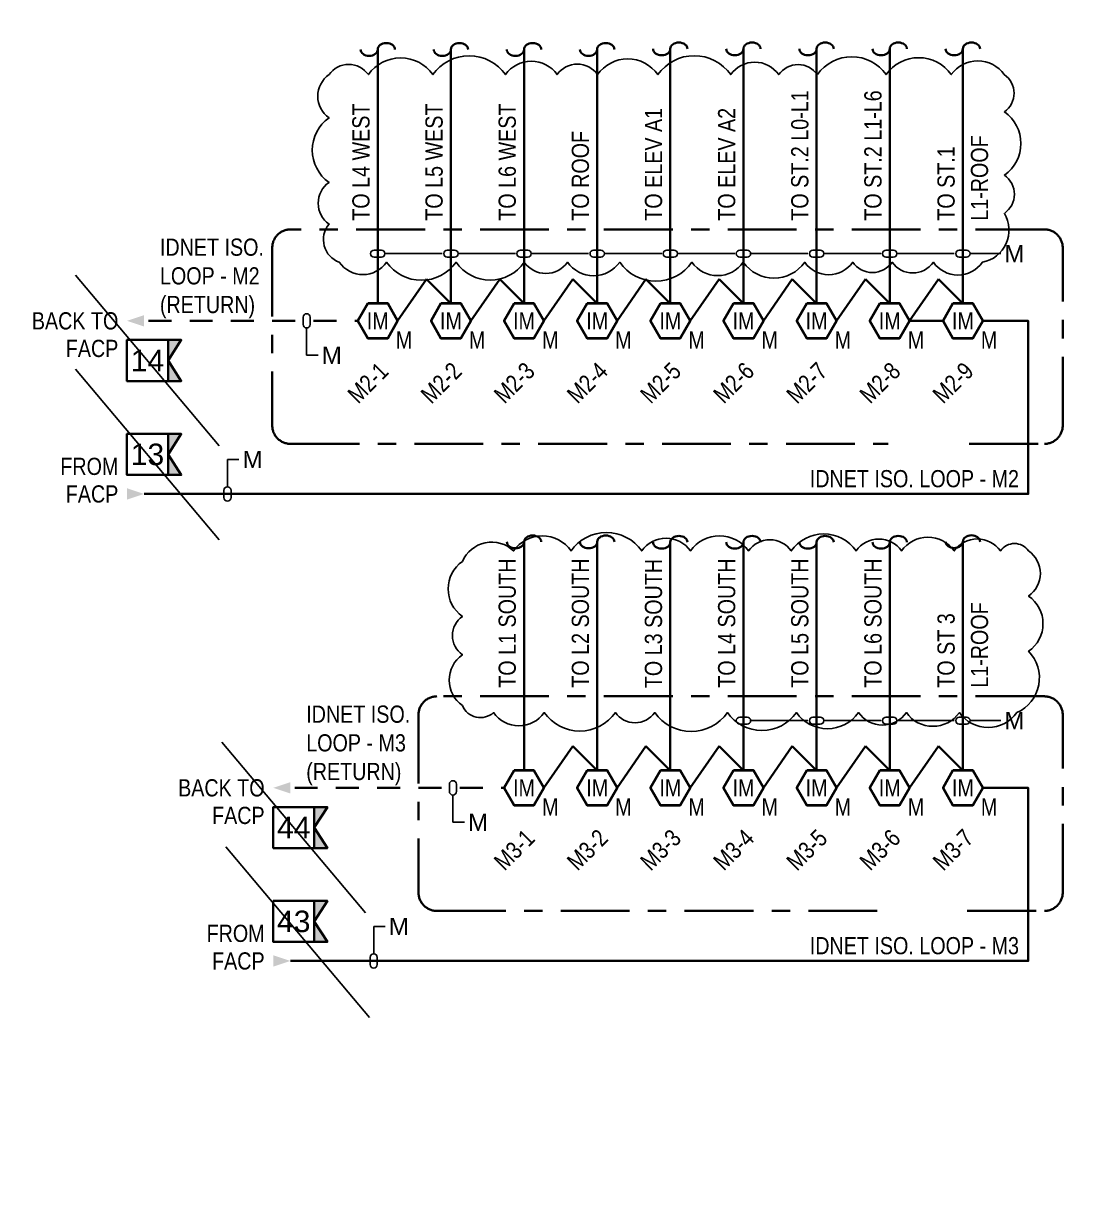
# Model space of a CAD drawing. Header units: inches. Extents: x 84 to 207, y -12 to 77.
# Drawn here: x 177.8 to 183.56, y 2.03 to 8.37 of the extents above; entities that cross this region are included whole.
import ezdxf
from ezdxf import colors
from ezdxf.entities.mleader import LeaderData, LeaderLine
from ezdxf.enums import TextEntityAlignment as Align
from ezdxf.math import Vec2, Vec3

# ---------------------------------------------------------------- set-up
doc = ezdxf.new("R2010")
doc.units = ezdxf.units.IN
doc.header["$MEASUREMENT"] = 0
doc.set_wipeout_variables(frame=1)
doc.linetypes.add('CENTER2', pattern=[1.125, 0.75, -0.125, 0.125, -0.125])
doc.linetypes.add('HIDDEN2', pattern=[0.1875, 0.125, -0.0625])
for name, color, linetype, lineweight in [('F-ALRM-DTCT', 23, 'Continuous', 40), ('F-ALRM-WIRE', 6, 'Continuous', 35), ('F-ALRM-WIRE-DTCT', 151, 'Continuous', 35), ('F-ANNO-DTCT', 151, 'Continuous', 25), ('F-ANNO-DTCT-ADDR', 143, 'Continuous', 25), ('F-ANNO-DTCT-DESC', 150, 'Continuous', 25), ('F-ANNO-DTCT-NOTE', 140, 'Continuous', 25), ('F-ANNO-KEYN', 7, 'Continuous', 25), ('F-ANNO-TEXT', 7, 'Continuous', 25), ('F-ANNO-WIPE', 7, 'Continuous', 0)]:
    doc.layers.add(name, color=color, linetype=linetype, lineweight=lineweight)
doc.styles.add('Annotative', font='arial.ttf')
doc.styles.add('Body', font='', dxfattribs={"height": 0.09375})
doc.styles.add('MtXpl_Arial_Narrow', font='arial.ttf')
doc.styles.get("Standard").update_dxf_attribs({"font": 'arial.ttf'})
doc.styles.get('Body').set_extended_font_data('Arial Narrow')

# ---------------------------------------------------------------- blocks, each defined once
blk = doc.blocks.new('*U90')
at = {"color": 0, "linetype": 'ByBlock', "lineweight": -2, "style": 'Body', "flags": 9}
for tag, p in [('WIREDROP', (-0.0382, -0.196)), ('PID', (-0.0382, -0.1679)), ('PID_SECONDARY', (-0.0382, -0.1818)), ('POINTTYPE', (-0.0369, -0.139)), ('ELEVATION', (-0.0369, -0.1534))]:
    blk.add_attdef(tag, p, '', height=0.00937, dxfattribs=at)
at = {"layer": 'F-ANNO-DTCT-ADDR', "style": 'Body', "flags": 8}
blk.add_attdef('ADDRESS', text='', height=0.0938, rotation=45, dxfattribs=at).set_placement((0, -0.2176), align=Align.TOP_RIGHT)
at = {"layer": 'F-ANNO-DTCT-DESC', "lineweight": 30, "flags": 51}
blk.add_attdef('DESCRIPTION', text='', height=0.0938, rotation=45, dxfattribs=at).set_placement((0.1859, -0.2176), align=Align.TOP_RIGHT)
at = {"linetype": 'ByBlock', "lineweight": -2, "ltscale": 0.5}
blk.add_wipeout([(-0.0541, 0.0938), (-0.1083, 0), (-0.0541, -0.0937), (0.0541, -0.0937), (0.1083, 0), (0.0541, 0.0938)], dxfattribs=at).dxf.layer = 'F-ANNO-WIPE'
at = {"color": 0, "linetype": 'ByBlock', "lineweight": -2, "ltscale": 0.5}
blk.add_lwpolyline([(-0.0541, 0.0938), (-0.1083, 0), (-0.0541, -0.0937), (0.0541, -0.0937), (0.1083, 0), (0.0541, 0.0938)], close=True, dxfattribs=at)
at = {"color": 0, "lineweight": -3, "style": 'Body'}
blk.add_text('IM', height=0.09375, dxfattribs=at).set_placement((0, 0), align=Align.MIDDLE_CENTER)
at = {"color": 0, "linetype": 'ByBlock', "lineweight": -2, "style": 'Body', "flags": 9}
blk.add_attdef('DEVTYPE', (-0.0369, -0.1251), '', height=0.00937, dxfattribs=at)
at = {"layer": 'F-ANNO-DTCT', "style": 'Body'}
blk.add_attdef('TYPE', text='', height=0.0938, dxfattribs=at).set_placement((0.0983, -0.104), align=Align.MIDDLE_LEFT)
at = {"layer": 'F-ANNO-DTCT-NOTE', "linetype": 'ByBlock', "lineweight": -2, "flags": 104}
blk.add_attdef('NOTES', text='', height=0.0938, dxfattribs=at).set_placement((-0.1332, -0.0469), align=Align.MIDDLE_RIGHT)
at = {"layer": 'F-ANNO-DTCT-NOTE', "linetype": 'ByBlock', "lineweight": -2, "style": 'Body', "flags": 8}
blk.add_attdef('NOTE', text='', height=0.0938, dxfattribs=at).set_placement((-0.1332, -0.0469), align=Align.MIDDLE_CENTER)
blk = doc.blocks.new('*U66')
at = {"color": 0, "linetype": 'ByBlock', "lineweight": -2}
blk.add_solid([(0, 0), (-0.09375, -0.03125), (-0.09375, 0.03125)], dxfattribs=at)
blk = doc.blocks.new('*U62')
at = {"color": 0, "linetype": 'ByBlock', "lineweight": -2}
blk.add_solid([(0, 0), (0.09375, 0.03125), (0.09375, -0.03125)], dxfattribs=at)
blk = doc.blocks.new('WireTagLoop')
at = {"color": 0, "linetype": 'ByBlock', "lineweight": -2}
blk.add_lwpolyline([(-0.5, 0.5, 0.999484), (-0.5, -0.5), (0.5, -0.5, 0.999484), (0.5, 0.5, 0.000258)], format="xyb", close=True, dxfattribs=at)
blk = doc.blocks.new('*U95')
at = {"color": 0}
for centre, major_axis in [((-0.046875, 0), (-0.046875, 0)), ((0.046875, 0), (0.046875, 0))]:
    blk.add_ellipse(centre, major_axis=major_axis, ratio=0.7409255, start_param=0, end_param=3.14159265, dxfattribs=at)
blk = doc.blocks.new('*U96')
at = {"color": 0}
for centre, major_axis in [((-0.046875, 0), (-0.046875, 0)), ((0.046875, 0), (0.046875, 0))]:
    blk.add_ellipse(centre, major_axis=major_axis, ratio=0.7409255, start_param=0, end_param=3.14159265, dxfattribs=at)
blk = doc.blocks.new('*U97')
at = {"color": 0}
for centre, major_axis in [((-0.046875, 0), (-0.046875, 0)), ((0.046875, 0), (0.046875, 0))]:
    blk.add_ellipse(centre, major_axis=major_axis, ratio=0.7409255, start_param=0, end_param=3.14159265, dxfattribs=at)
blk = doc.blocks.new('*U98')
at = {"color": 0}
for centre, major_axis in [((-0.046875, 0), (-0.046875, 0)), ((0.046875, 0), (0.046875, 0))]:
    blk.add_ellipse(centre, major_axis=major_axis, ratio=0.7409255, start_param=0, end_param=3.14159265, dxfattribs=at)
blk = doc.blocks.new('*U99')
at = {"color": 0}
for centre, major_axis in [((-0.046875, 0), (-0.046875, 0)), ((0.046875, 0), (0.046875, 0))]:
    blk.add_ellipse(centre, major_axis=major_axis, ratio=0.7409255, start_param=0, end_param=3.14159265, dxfattribs=at)
blk = doc.blocks.new('*U100')
at = {"color": 0}
for centre, major_axis in [((-0.046875, 0), (-0.046875, 0)), ((0.046875, 0), (0.046875, 0))]:
    blk.add_ellipse(centre, major_axis=major_axis, ratio=0.7409255, start_param=0, end_param=3.14159265, dxfattribs=at)
blk = doc.blocks.new('*U101')
at = {"color": 0}
for centre, major_axis in [((-0.046875, 0), (-0.046875, 0)), ((0.046875, 0), (0.046875, 0))]:
    blk.add_ellipse(centre, major_axis=major_axis, ratio=0.7409255, start_param=0, end_param=3.14159265, dxfattribs=at)
blk = doc.blocks.new('*U102')
at = {"color": 0}
for centre, major_axis in [((-0.046875, 0), (-0.046875, 0)), ((0.046875, 0), (0.046875, 0))]:
    blk.add_ellipse(centre, major_axis=major_axis, ratio=0.7409255, start_param=0, end_param=3.14159265, dxfattribs=at)
blk = doc.blocks.new('*U103')
at = {"color": 0}
for centre, major_axis in [((-0.046875, 0), (-0.046875, 0)), ((0.046875, 0), (0.046875, 0))]:
    blk.add_ellipse(centre, major_axis=major_axis, ratio=0.7409255, start_param=0, end_param=3.14159265, dxfattribs=at)
blk = doc.blocks.new('*U104')
at = {"color": 0}
for centre, major_axis in [((-0.046875, 0), (-0.046875, 0)), ((0.046875, 0), (0.046875, 0))]:
    blk.add_ellipse(centre, major_axis=major_axis, ratio=0.7409255, start_param=0, end_param=3.14159265, dxfattribs=at)
blk = doc.blocks.new('*U105')
at = {"color": 0}
for centre, major_axis in [((-0.046875, 0), (-0.046875, 0)), ((0.046875, 0), (0.046875, 0))]:
    blk.add_ellipse(centre, major_axis=major_axis, ratio=0.7409255, start_param=0, end_param=3.14159265, dxfattribs=at)
blk = doc.blocks.new('*U106')
at = {"color": 0}
for centre, major_axis in [((-0.046875, 0), (-0.046875, 0)), ((0.046875, 0), (0.046875, 0))]:
    blk.add_ellipse(centre, major_axis=major_axis, ratio=0.7409255, start_param=0, end_param=3.14159265, dxfattribs=at)
blk = doc.blocks.new('*U107')
at = {"color": 0}
for centre, major_axis in [((-0.046875, 0), (-0.046875, 0)), ((0.046875, 0), (0.046875, 0))]:
    blk.add_ellipse(centre, major_axis=major_axis, ratio=0.7409255, start_param=0, end_param=3.14159265, dxfattribs=at)
blk = doc.blocks.new('TML-RIGHT')
at = {"layer": 'F-ALRM-WIRE'}
h = blk.add_hatch(color=256, dxfattribs=at)
h.dxf.hatch_style = 1
h.paths.add_polyline_path([(-0.0717, 0.1119), (0, 0.1119), (-0.0717, 0), (0, -0.1119), (-0.0717, -0.1119)])
for points in [[(-0.0717, -0.1119), (-0.2956, -0.1119), (-0.2956, 0.1119), (-0.0717, 0.1119)], [(-0.0717, 0.1119), (0, 0.1119), (-0.0717, 0), (0, -0.1119), (-0.0717, -0.1119)]]:
    blk.add_lwpolyline(points, close=True, dxfattribs=at)
at = {"style": 'Annotative'}
blk.add_attdef('#', text='', height=0.1172, dxfattribs=at).set_placement((-0.1837, 0), align=Align.MIDDLE_CENTER)
blk = doc.blocks.new('*U109')
at = {"color": 0}
for centre, major_axis in [((-0.046875, 0), (-0.046875, 0)), ((0.046875, 0), (0.046875, 0))]:
    blk.add_ellipse(centre, major_axis=major_axis, ratio=0.7409255, start_param=0, end_param=3.14159265, dxfattribs=at)
blk = doc.blocks.new('*U108')
at = {"color": 0}
for centre, major_axis in [((-0.046875, 0), (-0.046875, 0)), ((0.046875, 0), (0.046875, 0))]:
    blk.add_ellipse(centre, major_axis=major_axis, ratio=0.7409255, start_param=0, end_param=3.14159265, dxfattribs=at)

msp = doc.modelspace()

# ---------------------------------------------------------------- wipeouts: each hides what was drawn before it
at = {"linetype": 'HIDDEN2'}
msp.add_wipeout([(173.677, 8.3724), (183.5587, 8.3723), (183.5587, 3.1229), (182.6211, 3.1229), (179.2179, -2.0027), (182.0258, 3.1229), (173.677, 3.123)], dxfattribs=at).dxf.layer = 'F-ANNO-KEYN'

# ---------------------------------------------------------------- next in the draw order: linework, layer by layer
at = {"layer": 'Defpoints', "color": 3}
for p, q in [((178.0865, 6.9999), (178.8693, 6.0698)), ((178.0865, 6.4887), (178.8693, 5.5586)), ((178.8837, 4.4556), (179.6665, 3.5255)), ((178.9046, 3.8857), (179.6874, 2.9556))]:
    msp.add_line(p, q, dxfattribs=at)
msp.add_lwpolyline([(179.4674, 8.0925, 0.520567), (179.4674, 7.8569, 0.520567), (179.4674, 7.5055, 0.520567), (179.4674, 7.278, 0.520567), (179.5234, 7.0704, 0.520567), (179.7814, 7.0704, 0.520567), (180.1595, 7.0704, 0.520567), (180.5317, 7.0704, 0.520567), (180.7672, 7.0704, 0.520567), (181.0515, 7.0704, 0.520567), (181.4453, 7.0704, 0.520567), (181.7251, 7.0704, 0.520567), (182.0597, 7.0704, 0.520567), (182.3214, 7.0704, 0.520567), (182.5365, 7.0704, 0.520567), (182.761, 7.0704, 0.520567), (183.0282, 7.0704, 0.520567), (183.1482, 7.3365, 0.520567), (183.1482, 7.545, 0.520567), (183.1482, 7.8897, 0.520567), (183.1473, 8.0925, 0.520567), (182.8587, 8.0925, 0.520567), (182.5036, 8.0925, 0.520567), (182.129, 8.0925, 0.520567), (181.9181, 8.0925, 0.520567), (181.6564, 8.0925, 0.520567), (181.2597, 8.0925, 0.520567), (180.9307, 8.0925, 0.520567), (180.7104, 8.0925, 0.520567), (180.429, 8.0925, 0.520567), (180.0331, 8.0925, 0.520567), (179.6817, 8.0925, 0.520567)], format="xyb", close=True, dxfattribs=at)
at = {"layer": 'Defpoints', "color": 6}
msp.add_lwpolyline([(183.2801, 5.4978, -0.520567), (183.2801, 5.2516, -0.520567), (183.2801, 4.9507, -0.520567), (183.2166, 4.6171, -0.520567), (182.9025, 4.6171, -0.520567), (182.6139, 4.6171, -0.520567), (182.3529, 4.6171, -0.520567), (182.0146, 4.6171, -0.520567), (181.6387, 4.6171, -0.520567), (181.2428, 4.6171, -0.520567), (181.0277, 4.6171, -0.520567), (180.6404, 4.6171, -0.520567), (180.364, 4.6171, -0.520567), (180.1945, 4.6547, -0.520567), (180.1945, 4.9321, -0.520567), (180.1945, 5.141, -0.520567), (180.1945, 5.4403, -0.520567), (180.4733, 5.4978, -0.520567), (180.7861, 5.4978, -0.520567), (181.1715, 5.4978, -0.520567), (181.4373, 5.4978, -0.520567), (181.7533, 5.4978, -0.520567), (181.9866, 5.4978, -0.520567), (182.3402, 5.4978, -0.520567), (182.5875, 5.4978, -0.520567), (182.8745, 5.4978, -0.520567), (183.1262, 5.4978, -0.520567)], format="xyb", close=True, dxfattribs=at)
at = {"layer": 'F-ALRM-WIRE-DTCT'}
for points in [[(179.733, 6.8449), (179.733, 8.2319)], [(180.1316, 6.8449), (180.1316, 8.2319)], [(180.5302, 6.8449), (180.5302, 8.2319)], [(180.9288, 6.8449), (180.9288, 8.2319)], [(181.3274, 6.8449), (181.3274, 8.2319)], [(181.726, 6.8449), (181.726, 8.2319)], [(182.1246, 6.8449), (182.1246, 8.2319)], [(182.5232, 6.8449), (182.5232, 8.2319)], [(182.6315, 6.7512), (183.2784, 6.7512), (183.2784, 5.8081), (178.4597, 5.8081)]]:
    msp.add_lwpolyline(points, dxfattribs=at)
at = {"layer": 'F-ALRM-WIRE-DTCT', "color": 252, "linetype": 'CENTER2', "ltscale": 0.5, "true_color": 0x939598}
msp.add_lwpolyline([(182.9566, 6.0808), (183.3659, 6.0808, 0.414214), (183.4659, 6.1808), (183.4659, 7.1497, 0.414214), (183.3659, 7.2497), (179.2579, 7.2497, 0.414214), (179.1579, 7.1497), (179.1579, 6.1808, 0.414214), (179.2579, 6.0808)], format="xyb", dxfattribs=at)
at = {"layer": 'F-ALRM-WIRE-DTCT', "linetype": 'HIDDEN2'}
for points in [[(179.733, 6.7512), (178.4597, 6.7512)], [(180.5302, 4.2068), (179.257, 4.2068)]]:
    msp.add_lwpolyline(points, dxfattribs=at)
at = {"layer": 'F-ALRM-WIRE-DTCT', "color": 252, "linetype": 'CENTER2', "ltscale": 0.5, "true_color": 0x939598}
msp.add_lwpolyline([(179.2579, 6.0808), (182.5139, 6.0808)], dxfattribs=at)

# ---------------------------------------------------------------- next in the draw order: block references
at = {"layer": 'F-ALRM-DTCT'}
ref = msp.add_blockref('*U90', (180.9288, 4.2068), dxfattribs=at)
ref.add_attrib('ADDRESS', 'M3-2', dxfattribs={"layer": 'F-ANNO-DTCT-ADDR', "height": 0.09375, "rotation": 45, "style": 'Body'}).set_placement((180.9288, 3.9892), align=Align.TOP_RIGHT)
ref.add_attrib('TYPE', 'M', dxfattribs={"layer": 'F-ANNO-DTCT', "height": 0.0938, "style": 'Body'}).set_placement((181.027, 4.1028), align=Align.MIDDLE_LEFT)
ref = msp.add_blockref('*U90', (181.3274, 4.2068), dxfattribs=at)
ref.add_attrib('ADDRESS', 'M3-3', dxfattribs={"layer": 'F-ANNO-DTCT-ADDR', "height": 0.09375, "rotation": 45, "style": 'Body'}).set_placement((181.3274, 3.9892), align=Align.TOP_RIGHT)
ref.add_attrib('TYPE', 'M', dxfattribs={"layer": 'F-ANNO-DTCT', "height": 0.0938, "style": 'Body'}).set_placement((181.4256, 4.1028), align=Align.MIDDLE_LEFT)
ref = msp.add_blockref('*U90', (181.726, 4.2068), dxfattribs=at)
ref.add_attrib('ADDRESS', 'M3-4', dxfattribs={"layer": 'F-ANNO-DTCT-ADDR', "height": 0.09375, "rotation": 45, "style": 'Body'}).set_placement((181.726, 3.9892), align=Align.TOP_RIGHT)
ref.add_attrib('TYPE', 'M', dxfattribs={"layer": 'F-ANNO-DTCT', "height": 0.0938, "style": 'Body'}).set_placement((181.8243, 4.1028), align=Align.MIDDLE_LEFT)
ref = msp.add_blockref('*U90', (182.1246, 4.2068), dxfattribs=at)
ref.add_attrib('ADDRESS', 'M3-5', dxfattribs={"layer": 'F-ANNO-DTCT-ADDR', "height": 0.09375, "rotation": 45, "style": 'Body'}).set_placement((182.1246, 3.9892), align=Align.TOP_RIGHT)
ref.add_attrib('TYPE', 'M', dxfattribs={"layer": 'F-ANNO-DTCT', "height": 0.0938, "style": 'Body'}).set_placement((182.2229, 4.1028), align=Align.MIDDLE_LEFT)
ref = msp.add_blockref('*U90', (182.5232, 4.2068), dxfattribs=at)
ref.add_attrib('ADDRESS', 'M3-6', dxfattribs={"layer": 'F-ANNO-DTCT-ADDR', "height": 0.09375, "rotation": 45, "style": 'Body'}).set_placement((182.5232, 3.9892), align=Align.TOP_RIGHT)
ref.add_attrib('TYPE', 'M', dxfattribs={"layer": 'F-ANNO-DTCT', "height": 0.0938, "style": 'Body'}).set_placement((182.6215, 4.1028), align=Align.MIDDLE_LEFT)
ref = msp.add_blockref('*U90', (182.9218, 4.2068), dxfattribs=at)
ref.add_attrib('ADDRESS', 'M3-7', dxfattribs={"layer": 'F-ANNO-DTCT-ADDR', "height": 0.09375, "rotation": 45, "style": 'Body'}).set_placement((182.9218, 3.9892), align=Align.TOP_RIGHT)
ref.add_attrib('TYPE', 'M', dxfattribs={"layer": 'F-ANNO-DTCT', "height": 0.0938, "style": 'Body'}).set_placement((183.0201, 4.1028), align=Align.MIDDLE_LEFT)
at = {"layer": 'F-ALRM-WIRE'}
for name, p in [('*U96', (179.7328, 8.2296)), ('*U108', (180.1314, 8.2296)), ('*U97', (180.53, 8.2296)), ('*U98', (180.9286, 8.2296)), ('*U95', (181.3272, 8.2329)), ('*U99', (181.7258, 8.2329)), ('*U100', (182.1244, 8.2329)), ('*U109', (182.523, 8.2329)), ('*U109', (182.9216, 8.2329)), ('*U107', (180.5302, 5.5469)), ('*U106', (180.9288, 5.5469)), ('*U105', (181.3272, 5.5447)), ('*U102', (181.7258, 5.5447)), ('*U103', (182.1244, 5.5447)), ('*U104', (182.523, 5.5447)), ('*U101', (182.9216, 5.548))]:
    msp.add_blockref(name, p, dxfattribs=at)
at = {"layer": 'F-ALRM-WIRE', "xscale": -1}
for name, p in [('*U66', (178.366, 6.7512)), ('*U62', (178.4597, 5.8081)), ('*U66', (179.1632, 4.2068)), ('*U62', (179.257, 3.2638))]:
    msp.add_blockref(name, p, dxfattribs=at)
at = {"layer": 'F-ANNO-KEYN'}
for p, values in [((178.6616, 6.5349), {'#': '14'}), ((178.6616, 6.0236), {'#': '13'}), ((179.4588, 3.9905), {'#': '44'}), ((179.4588, 3.4793), {'#': '43'})]:
    msp.add_blockref('TML-RIGHT', p, dxfattribs=at).add_auto_attribs(values)

# ---------------------------------------------------------------- next in the draw order: texts
at = {"layer": 'F-ANNO-TEXT', "lineweight": 25, "style": 'Body'}
for s, p in [('BACK TO', (178.3191, 6.7512)), ('FACP', (178.3191, 6.6009)), ('FROM', (178.3191, 5.9584)), ('FACP', (178.3191, 5.8081)), ('BACK TO', (179.1163, 4.2068)), ('FACP', (179.1163, 4.0566)), ('FROM', (179.1163, 3.4141)), ('FACP', (179.1163, 3.2638))]:
    msp.add_text(s, height=0.09375, dxfattribs=at).set_placement(p, align=Align.MIDDLE_RIGHT)
at = {"layer": 'F-ANNO-TEXT', "char_height": 0.09375, "width": 3.332135, "rotation": 90, "style": 'Body'}
for s, insert, attachment_point in [('TO ST.2 L0-L1', (182.0811, 7.2966), 7), ('TO ST.2 L1-L6', (182.4797, 7.2966), 7), ('TO L4 WEST', (179.6894, 7.2966), 7), ('TO L5 WEST', (180.088, 7.2966), 7), ('TO L6 WEST', (180.4866, 7.2966), 7), ('TO ELEV A1', (181.2839, 7.2966), 7), ('TO ELEV A2', (181.6825, 7.2966), 7), ('TO ROOF', (180.8852, 7.2966), 7), ('L1-ROOF', (182.9654, 7.2966), 1), ('TO ST.1', (182.8783, 7.2966), 7), ('TO L1 SOUTH', (180.4866, 4.7522), 7), ('TO L2 SOUTH', (180.8852, 4.7522), 7), ('TO L3 SOUTH', (181.2836, 4.7498), 7), ('TO L4 SOUTH', (181.6825, 4.7522), 7), ('TO L5 SOUTH', (182.0811, 4.7522), 7), ('TO L6 SOUTH', (182.4797, 4.7522), 7), ('L1-ROOF', (182.9654, 4.7522), 1), ('TO ST 3', (182.8783, 4.7522), 7)]:
    msp.add_mtext(s, dxfattribs=dict(at, insert=insert, attachment_point=attachment_point))
at = {"layer": 'F-ANNO-TEXT', "lineweight": 25, "char_height": 0.09375, "style": 'Body'}
for s, insert, width, attachment_point in [('IDNET ISO. \\PLOOP - M2\\P(RETURN)', (178.5458, 6.9822), 1.32, 4), ('IDNET ISO. LOOP - M2', (183.2275, 5.8906), 2.371638, 6), ('IDNET ISO. \\PLOOP - M3\\P(RETURN)', (179.3431, 4.4379), 1.32, 4), ('IDNET ISO. LOOP - M3', (183.2275, 3.3463), 2.371638, 6)]:
    msp.add_mtext(s, dxfattribs=dict(at, insert=insert, width=width, attachment_point=attachment_point))

# ---------------------------------------------------------------- next in the draw order: leaders
at = {"layer": 'F-ALRM-WIRE-DTCT'}
ml = msp.add_multileader_mtext('Standard', dxfattribs=at)
ml.set_content(' ', color=256, style='MtXpl_Arial_Narrow')
ml.set_leader_properties(color=256, linetype='Continuous')
ml.set_arrow_properties(name='WireTagLoop')
ml.build(insert=Vec2(0, 0))
ml.multileader.update_dxf_attribs({"text_right_attachment_type": 3, "text_bottom_attachment_type": 2, "dogleg_length": 0.0625, "arrow_head_size": 0.039})
ctx = ml.context
ctx.base_point, ctx.char_height, ctx.arrow_head_size, ctx.landing_gap_size, ctx.plane_origin = Vec3(180.0847, 7.1172), 0.0938, 0.039, 0.02, Vec3(178.5152, 19.0612)
ctx.right_attachment, ctx.top_attachment = 3, 2
notes = []
notes.append((ctx, [(0, (1, 1, 0), (179.8768, 7.1172), (1, 0), 0.2079, [(0, [(179.733, 7.1172)], 0, [])])]))
ctx.mtext.insert, ctx.mtext.flow_direction = Vec3(180.1047, 7.1641), 5
ml = msp.add_multileader_mtext('Standard', dxfattribs=at)
ml.set_content(' ', color=256, style='MtXpl_Arial_Narrow')
ml.set_leader_properties(color=256, linetype='Continuous')
ml.set_arrow_properties(name='WireTagLoop')
ml.build(insert=Vec2(0, 0))
ml.multileader.update_dxf_attribs({"text_right_attachment_type": 3, "text_bottom_attachment_type": 2, "dogleg_length": 0.0625, "arrow_head_size": 0.039})
ctx = ml.context
ctx.base_point, ctx.char_height, ctx.arrow_head_size, ctx.landing_gap_size, ctx.plane_origin = Vec3(180.4833, 7.1172), 0.0938, 0.039, 0.02, Vec3(178.9138, 19.0612)
ctx.right_attachment, ctx.top_attachment = 3, 2
notes.append((ctx, [(0, (1, 1, 0), (180.2754, 7.1172), (1, 0), 0.2079, [(0, [(180.1316, 7.1172)], 0, [])])]))
ctx.mtext.insert, ctx.mtext.flow_direction = Vec3(180.5033, 7.1641), 5
ml = msp.add_multileader_mtext('Standard', dxfattribs=at)
ml.set_content(' ', color=256, style='MtXpl_Arial_Narrow')
ml.set_leader_properties(color=256, linetype='Continuous')
ml.set_arrow_properties(name='WireTagLoop')
ml.build(insert=Vec2(0, 0))
ml.multileader.update_dxf_attribs({"text_right_attachment_type": 3, "text_bottom_attachment_type": 2, "dogleg_length": 0.0625, "arrow_head_size": 0.039})
ctx = ml.context
ctx.base_point, ctx.char_height, ctx.arrow_head_size, ctx.landing_gap_size, ctx.plane_origin = Vec3(180.8819, 7.1172), 0.0938, 0.039, 0.02, Vec3(179.3124, 19.0612)
ctx.right_attachment, ctx.top_attachment = 3, 2
notes.append((ctx, [(0, (1, 1, 0), (180.674, 7.1172), (1, 0), 0.2079, [(0, [(180.5302, 7.1172)], 0, [])])]))
ctx.mtext.insert, ctx.mtext.flow_direction = Vec3(180.9019, 7.1641), 5
ml = msp.add_multileader_mtext('Standard', dxfattribs=at)
ml.set_content(' ', color=256, style='MtXpl_Arial_Narrow')
ml.set_leader_properties(color=256, linetype='Continuous')
ml.set_arrow_properties(name='WireTagLoop')
ml.build(insert=Vec2(0, 0))
ml.multileader.update_dxf_attribs({"text_right_attachment_type": 3, "text_bottom_attachment_type": 2, "dogleg_length": 0.0625, "arrow_head_size": 0.039})
ctx = ml.context
ctx.base_point, ctx.char_height, ctx.arrow_head_size, ctx.landing_gap_size, ctx.plane_origin = Vec3(181.2805, 7.1172), 0.0938, 0.039, 0.02, Vec3(179.711, 19.0612)
ctx.right_attachment, ctx.top_attachment = 3, 2
notes.append((ctx, [(0, (1, 1, 0), (181.0726, 7.1172), (1, 0), 0.2079, [(0, [(180.9288, 7.1172)], 0, [])])]))
ctx.mtext.insert, ctx.mtext.flow_direction = Vec3(181.3005, 7.1641), 5
ml = msp.add_multileader_mtext('Standard', dxfattribs=at)
ml.set_content(' ', color=256, style='MtXpl_Arial_Narrow')
ml.set_leader_properties(color=256, linetype='Continuous')
ml.set_arrow_properties(name='WireTagLoop')
ml.build(insert=Vec2(0, 0))
ml.multileader.update_dxf_attribs({"text_right_attachment_type": 3, "text_bottom_attachment_type": 2, "dogleg_length": 0.0625, "arrow_head_size": 0.039})
ctx = ml.context
ctx.base_point, ctx.char_height, ctx.arrow_head_size, ctx.landing_gap_size, ctx.plane_origin = Vec3(181.6791, 7.1172), 0.0938, 0.039, 0.02, Vec3(180.1096, 19.0612)
ctx.right_attachment, ctx.top_attachment = 3, 2
notes.append((ctx, [(0, (1, 1, 0), (181.4712, 7.1172), (1, 0), 0.2079, [(0, [(181.3274, 7.1172)], 0, [])])]))
ctx.mtext.insert, ctx.mtext.flow_direction = Vec3(181.6991, 7.1641), 5
ml = msp.add_multileader_mtext('Standard', dxfattribs=at)
ml.set_content(' ', color=256, style='MtXpl_Arial_Narrow')
ml.set_leader_properties(color=256, linetype='Continuous')
ml.set_arrow_properties(name='WireTagLoop')
ml.build(insert=Vec2(0, 0))
ml.multileader.update_dxf_attribs({"text_right_attachment_type": 3, "text_bottom_attachment_type": 2, "dogleg_length": 0.0625, "arrow_head_size": 0.039})
ctx = ml.context
ctx.base_point, ctx.char_height, ctx.arrow_head_size, ctx.landing_gap_size, ctx.plane_origin = Vec3(182.0777, 7.1172), 0.0938, 0.039, 0.02, Vec3(180.5083, 19.0612)
ctx.right_attachment, ctx.top_attachment = 3, 2
notes.append((ctx, [(0, (1, 1, 0), (181.8698, 7.1172), (1, 0), 0.2079, [(0, [(181.726, 7.1172)], 0, [])])]))
ctx.mtext.insert, ctx.mtext.flow_direction = Vec3(182.0977, 7.1641), 5
ml = msp.add_multileader_mtext('Standard', dxfattribs=at)
ml.set_content(' ', color=256, style='MtXpl_Arial_Narrow')
ml.set_leader_properties(color=256, linetype='Continuous')
ml.set_arrow_properties(name='WireTagLoop')
ml.build(insert=Vec2(0, 0))
ml.multileader.update_dxf_attribs({"text_right_attachment_type": 3, "text_bottom_attachment_type": 2, "dogleg_length": 0.0625, "arrow_head_size": 0.039})
ctx = ml.context
ctx.base_point, ctx.char_height, ctx.arrow_head_size, ctx.landing_gap_size, ctx.plane_origin = Vec3(182.4763, 7.1172), 0.0938, 0.039, 0.02, Vec3(180.9069, 19.0612)
ctx.right_attachment, ctx.top_attachment = 3, 2
notes.append((ctx, [(0, (1, 1, 0), (182.2685, 7.1172), (1, 0), 0.2079, [(0, [(182.1246, 7.1172)], 0, [])])]))
ctx.mtext.insert, ctx.mtext.flow_direction = Vec3(182.4963, 7.1641), 5
ml = msp.add_multileader_mtext('Standard', dxfattribs=at)
ml.set_content(' ', color=256, style='MtXpl_Arial_Narrow')
ml.set_leader_properties(color=256, linetype='Continuous')
ml.set_arrow_properties(name='WireTagLoop')
ml.build(insert=Vec2(0, 0))
ml.multileader.update_dxf_attribs({"text_right_attachment_type": 3, "text_bottom_attachment_type": 2, "dogleg_length": 0.0625, "arrow_head_size": 0.039})
ctx = ml.context
ctx.base_point, ctx.char_height, ctx.arrow_head_size, ctx.landing_gap_size, ctx.plane_origin = Vec3(182.8749, 7.1172), 0.0938, 0.039, 0.02, Vec3(181.3055, 19.0612)
ctx.right_attachment, ctx.top_attachment = 3, 2
notes.append((ctx, [(0, (1, 1, 0), (182.6671, 7.1172), (1, 0), 0.2079, [(0, [(182.5232, 7.1172)], 0, [])])]))
ctx.mtext.insert, ctx.mtext.flow_direction = Vec3(182.8949, 7.1641), 5
ml = msp.add_multileader_mtext('Standard', dxfattribs=at)
ml.set_content('M', color=256, style='MtXpl_Arial_Narrow')
ml.set_leader_properties(color=256, linetype='Continuous')
ml.set_arrow_properties(name='WireTagLoop')
ml.build(insert=Vec2(0, 0))
ml.multileader.update_dxf_attribs({"text_right_attachment_type": 3, "text_bottom_attachment_type": 2, "dogleg_length": 0.0625, "arrow_head_size": 0.039})
ctx = ml.context
ctx.base_point, ctx.char_height, ctx.arrow_head_size, ctx.landing_gap_size, ctx.plane_origin = Vec3(183.1282, 7.1172), 0.0938, 0.039, 0.02, Vec3(181.7041, 19.0612)
ctx.right_attachment, ctx.top_attachment = 3, 2
notes.append((ctx, [(0, (1, 1, 0), (183.0657, 7.1172), (1, 0), 0.0625, [(0, [(182.9218, 7.1172)], 0, [])])]))
ctx.mtext.insert, ctx.mtext.flow_direction = Vec3(183.1482, 7.1641), 5
ml = msp.add_multileader_mtext('Standard', dxfattribs=at)
ml.set_content('M', color=256, style='MtXpl_Arial_Narrow')
ml.set_leader_properties(color=256, linetype='Continuous')
ml.set_arrow_properties(name='WireTagLoop')
ml.build(insert=Vec2(0, 0))
ml.multileader.update_dxf_attribs({"text_right_attachment_type": 3, "text_bottom_attachment_type": 2, "dogleg_length": 0.0625, "arrow_head_size": 0.039})
ctx = ml.context
ctx.base_point, ctx.char_height, ctx.arrow_head_size, ctx.landing_gap_size, ctx.plane_origin = Vec3(179.4079, 6.5633), 0.0938, 0.039, 0.02, Vec3(178.1137, 19.0203)
ctx.right_attachment, ctx.top_attachment = 3, 2
notes.append((ctx, [(0, (1, 1, 0), (179.3454, 6.5633), (1, 0), 0.0625, [(0, [(179.3454, 6.7512)], 0, [])])]))
ctx.mtext.insert, ctx.mtext.flow_direction = Vec3(179.4279, 6.6102), 5
ml = msp.add_multileader_mtext('Standard', dxfattribs=at)
ml.set_content('M', color=256, style='MtXpl_Arial_Narrow')
ml.set_leader_properties(color=256, linetype='Continuous')
ml.set_arrow_properties(name='WireTagLoop')
ml.build(insert=Vec2(0, 0))
ml.multileader.update_dxf_attribs({"text_right_attachment_type": 3, "text_bottom_attachment_type": 2, "dogleg_length": 0.0625, "arrow_head_size": 0.039})
ctx = ml.context
ctx.base_point, ctx.char_height, ctx.arrow_head_size, ctx.landing_gap_size, ctx.plane_origin = Vec3(178.9761, 5.996), 0.0938, 0.039, 0.02, Vec3(177.5589, 17.1621)
ctx.right_attachment, ctx.top_attachment = 3, 2
notes.append((ctx, [(0, (1, 1, 0), (178.9136, 5.996), (1, 0), 0.0625, [(0, [(178.9136, 5.8081)], 0, [])])]))
ctx.mtext.insert, ctx.mtext.rotation, ctx.mtext.flow_direction = Vec3(178.9961, 6.0429), 6.283185, 5
ml = msp.add_multileader_mtext('Standard', dxfattribs=at)
ml.set_content(' ', color=256, style='MtXpl_Arial_Narrow')
ml.set_leader_properties(color=256, linetype='Continuous')
ml.set_arrow_properties(name='WireTagLoop')
ml.build(insert=Vec2(0, 0))
ml.multileader.update_dxf_attribs({"text_right_attachment_type": 3, "text_bottom_attachment_type": 2, "dogleg_length": 0.0625, "arrow_head_size": 0.039})
ctx = ml.context
ctx.base_point, ctx.char_height, ctx.arrow_head_size, ctx.landing_gap_size, ctx.plane_origin = Vec3(182.0777, 4.5729), 0.0938, 0.039, 0.02, Vec3(180.5083, 16.5169)
ctx.right_attachment, ctx.top_attachment = 3, 2
notes.append((ctx, [(0, (1, 1, 0), (181.8698, 4.5729), (1, 0), 0.2079, [(0, [(181.726, 4.5729)], 0, [])])]))
ctx.mtext.insert, ctx.mtext.flow_direction = Vec3(182.0977, 4.6198), 5
ml = msp.add_multileader_mtext('Standard', dxfattribs=at)
ml.set_content(' ', color=256, style='MtXpl_Arial_Narrow')
ml.set_leader_properties(color=256, linetype='Continuous')
ml.set_arrow_properties(name='WireTagLoop')
ml.build(insert=Vec2(0, 0))
ml.multileader.update_dxf_attribs({"text_right_attachment_type": 3, "text_bottom_attachment_type": 2, "dogleg_length": 0.0625, "arrow_head_size": 0.039})
ctx = ml.context
ctx.base_point, ctx.char_height, ctx.arrow_head_size, ctx.landing_gap_size, ctx.plane_origin = Vec3(182.4763, 4.5729), 0.0938, 0.039, 0.02, Vec3(180.9069, 16.5169)
ctx.right_attachment, ctx.top_attachment = 3, 2
notes.append((ctx, [(0, (1, 1, 0), (182.2685, 4.5729), (1, 0), 0.2079, [(0, [(182.1246, 4.5729)], 0, [])])]))
ctx.mtext.insert, ctx.mtext.flow_direction = Vec3(182.4963, 4.6198), 5
ml = msp.add_multileader_mtext('Standard', dxfattribs=at)
ml.set_content(' ', color=256, style='MtXpl_Arial_Narrow')
ml.set_leader_properties(color=256, linetype='Continuous')
ml.set_arrow_properties(name='WireTagLoop')
ml.build(insert=Vec2(0, 0))
ml.multileader.update_dxf_attribs({"text_right_attachment_type": 3, "text_bottom_attachment_type": 2, "dogleg_length": 0.0625, "arrow_head_size": 0.039})
ctx = ml.context
ctx.base_point, ctx.char_height, ctx.arrow_head_size, ctx.landing_gap_size, ctx.plane_origin = Vec3(182.8749, 4.5729), 0.0938, 0.039, 0.02, Vec3(181.3055, 16.5169)
ctx.right_attachment, ctx.top_attachment = 3, 2
notes.append((ctx, [(0, (1, 1, 0), (182.6671, 4.5729), (1, 0), 0.2079, [(0, [(182.5232, 4.5729)], 0, [])])]))
ctx.mtext.insert, ctx.mtext.flow_direction = Vec3(182.8949, 4.6198), 5
ml = msp.add_multileader_mtext('Standard', dxfattribs=at)
ml.set_content('M', color=256, style='MtXpl_Arial_Narrow')
ml.set_leader_properties(color=256, linetype='Continuous')
ml.set_arrow_properties(name='WireTagLoop')
ml.build(insert=Vec2(0, 0))
ml.multileader.update_dxf_attribs({"text_right_attachment_type": 3, "text_bottom_attachment_type": 2, "dogleg_length": 0.0625, "arrow_head_size": 0.039})
ctx = ml.context
ctx.base_point, ctx.char_height, ctx.arrow_head_size, ctx.landing_gap_size, ctx.plane_origin = Vec3(183.1282, 4.5729), 0.0938, 0.039, 0.02, Vec3(182.5013, 16.5169)
ctx.right_attachment, ctx.top_attachment = 3, 2
notes.append((ctx, [(0, (1, 1, 0), (183.0657, 4.5729), (1, 0), 0.0625, [(0, [(182.9218, 4.5729)], 0, [])])]))
ctx.mtext.insert, ctx.mtext.flow_direction = Vec3(183.1482, 4.6198), 5
ml = msp.add_multileader_mtext('Standard', dxfattribs=at)
ml.set_content('M', color=256, style='MtXpl_Arial_Narrow')
ml.set_leader_properties(color=256, linetype='Continuous')
ml.set_arrow_properties(name='WireTagLoop')
ml.build(insert=Vec2(0, 0))
ml.multileader.update_dxf_attribs({"text_right_attachment_type": 3, "text_bottom_attachment_type": 2, "dogleg_length": 0.0625, "arrow_head_size": 0.039})
ctx = ml.context
ctx.base_point, ctx.char_height, ctx.arrow_head_size, ctx.landing_gap_size, ctx.plane_origin = Vec3(180.2051, 4.019), 0.0938, 0.039, 0.02, Vec3(180.1067, 16.4759)
ctx.right_attachment, ctx.top_attachment = 3, 2
notes.append((ctx, [(0, (1, 1, 0), (180.1426, 4.019), (1, 0), 0.0625, [(0, [(180.1426, 4.2068)], 0, [])])]))
ctx.mtext.insert, ctx.mtext.flow_direction = Vec3(180.2251, 4.0659), 5
ml = msp.add_multileader_mtext('Standard', dxfattribs=at)
ml.set_content('M', color=256, style='MtXpl_Arial_Narrow')
ml.set_leader_properties(color=256, linetype='Continuous')
ml.set_arrow_properties(name='WireTagLoop')
ml.build(insert=Vec2(0, 0))
ml.multileader.update_dxf_attribs({"text_right_attachment_type": 3, "text_bottom_attachment_type": 2, "dogleg_length": 0.0625, "arrow_head_size": 0.039})
ctx = ml.context
ctx.base_point, ctx.char_height, ctx.arrow_head_size, ctx.landing_gap_size, ctx.plane_origin = Vec3(179.7733, 3.4517), 0.0938, 0.039, 0.02, Vec3(179.5519, 14.6177)
ctx.right_attachment, ctx.top_attachment = 3, 2
notes.append((ctx, [(0, (1, 1, 0), (179.7108, 3.4517), (1, 0), 0.0625, [(0, [(179.7108, 3.2638)], 0, [])])]))
ctx.mtext.insert, ctx.mtext.flow_direction = Vec3(179.7933, 3.4985), 5
for ctx, leaders in notes:
    for number, flags, end, landing, length, lines in leaders:
        leader = LeaderData()
        leader.index, (leader.has_last_leader_line, leader.has_dogleg_vector, leader.attachment_direction) = number, flags
        leader.last_leader_point, leader.dogleg_vector, leader.dogleg_length = Vec3(end), Vec3(landing), length
        for number, points, colour, breaks in lines:
            line = LeaderLine()
            line.index, line.vertices, line.color, line.breaks = number, Vec3.list(points), colors.encode_raw_color(colour), breaks
            leader.lines.append(line)
        ctx.leaders.append(leader)

# ---------------------------------------------------------------- next in the draw order: linework, layer by layer
for p, q in [((180.9288, 4.3006), (180.7962, 4.4332)), ((181.037, 4.2068), (181.1948, 4.4332)), ((181.3274, 4.3006), (181.1948, 4.4332)), ((181.4357, 4.2068), (181.5934, 4.4332)), ((181.726, 4.3006), (181.5934, 4.4332)), ((181.8343, 4.2068), (181.992, 4.4332)), ((182.1246, 4.3006), (181.992, 4.4332)), ((182.2329, 4.2068), (182.3906, 4.4332)), ((182.5232, 4.3006), (182.3906, 4.4332)), ((182.6315, 4.2068), (182.7892, 4.4332)), ((182.9218, 4.3006), (182.7892, 4.4332))]:
    msp.add_line(p, q, dxfattribs=at)
for points in [[(180.9288, 4.3006), (180.9288, 5.5469)], [(181.3274, 4.3006), (181.3274, 5.5469)], [(181.726, 4.3006), (181.726, 5.5469)], [(182.1246, 4.3006), (182.1246, 5.5469)], [(182.5232, 4.3006), (182.5232, 5.5469)], [(182.9218, 4.3006), (182.9218, 5.5469)]]:
    msp.add_lwpolyline(points, dxfattribs=at)

# ---------------------------------------------------------------- next in the draw order: block references
at = {"layer": 'F-ALRM-DTCT'}
ref = msp.add_blockref('*U90', (179.733, 6.7512), dxfattribs=at)
ref.add_attrib('ADDRESS', 'M2-1', dxfattribs={"layer": 'F-ANNO-DTCT-ADDR', "height": 0.09375, "rotation": 45, "style": 'Body'}).set_placement((179.733, 6.5336), align=Align.TOP_RIGHT)
ref.add_attrib('TYPE', 'M', dxfattribs={"layer": 'F-ANNO-DTCT', "height": 0.0938, "style": 'Body'}).set_placement((179.8312, 6.6471), align=Align.MIDDLE_LEFT)
ref = msp.add_blockref('*U90', (180.1316, 6.7512), dxfattribs=at)
ref.add_attrib('ADDRESS', 'M2-2', dxfattribs={"layer": 'F-ANNO-DTCT-ADDR', "height": 0.09375, "rotation": 45, "style": 'Body'}).set_placement((180.1316, 6.5336), align=Align.TOP_RIGHT)
ref.add_attrib('TYPE', 'M', dxfattribs={"layer": 'F-ANNO-DTCT', "height": 0.0938, "style": 'Body'}).set_placement((180.2298, 6.6471), align=Align.MIDDLE_LEFT)
ref = msp.add_blockref('*U90', (180.5302, 6.7512), dxfattribs=at)
ref.add_attrib('ADDRESS', 'M2-3', dxfattribs={"layer": 'F-ANNO-DTCT-ADDR', "height": 0.09375, "rotation": 45, "style": 'Body'}).set_placement((180.5302, 6.5336), align=Align.TOP_RIGHT)
ref.add_attrib('TYPE', 'M', dxfattribs={"layer": 'F-ANNO-DTCT', "height": 0.0938, "style": 'Body'}).set_placement((180.6284, 6.6471), align=Align.MIDDLE_LEFT)
ref = msp.add_blockref('*U90', (180.9288, 6.7512), dxfattribs=at)
ref.add_attrib('ADDRESS', 'M2-4', dxfattribs={"layer": 'F-ANNO-DTCT-ADDR', "height": 0.09375, "rotation": 45, "style": 'Body'}).set_placement((180.9288, 6.5336), align=Align.TOP_RIGHT)
ref.add_attrib('TYPE', 'M', dxfattribs={"layer": 'F-ANNO-DTCT', "height": 0.0938, "style": 'Body'}).set_placement((181.027, 6.6471), align=Align.MIDDLE_LEFT)
ref = msp.add_blockref('*U90', (181.3274, 6.7512), dxfattribs=at)
ref.add_attrib('ADDRESS', 'M2-5', dxfattribs={"layer": 'F-ANNO-DTCT-ADDR', "height": 0.09375, "rotation": 45, "style": 'Body'}).set_placement((181.3274, 6.5336), align=Align.TOP_RIGHT)
ref.add_attrib('TYPE', 'M', dxfattribs={"layer": 'F-ANNO-DTCT', "height": 0.0938, "style": 'Body'}).set_placement((181.4256, 6.6471), align=Align.MIDDLE_LEFT)
ref = msp.add_blockref('*U90', (181.726, 6.7512), dxfattribs=at)
ref.add_attrib('ADDRESS', 'M2-6', dxfattribs={"layer": 'F-ANNO-DTCT-ADDR', "height": 0.09375, "rotation": 45, "style": 'Body'}).set_placement((181.726, 6.5336), align=Align.TOP_RIGHT)
ref.add_attrib('TYPE', 'M', dxfattribs={"layer": 'F-ANNO-DTCT', "height": 0.0938, "style": 'Body'}).set_placement((181.8243, 6.6471), align=Align.MIDDLE_LEFT)
ref = msp.add_blockref('*U90', (182.1246, 6.7512), dxfattribs=at)
ref.add_attrib('ADDRESS', 'M2-7', dxfattribs={"layer": 'F-ANNO-DTCT-ADDR', "height": 0.09375, "rotation": 45, "style": 'Body'}).set_placement((182.1246, 6.5336), align=Align.TOP_RIGHT)
ref.add_attrib('TYPE', 'M', dxfattribs={"layer": 'F-ANNO-DTCT', "height": 0.0938, "style": 'Body'}).set_placement((182.2229, 6.6471), align=Align.MIDDLE_LEFT)
ref = msp.add_blockref('*U90', (182.5232, 6.7512), dxfattribs=at)
ref.add_attrib('ADDRESS', 'M2-8', dxfattribs={"layer": 'F-ANNO-DTCT-ADDR', "height": 0.09375, "rotation": 45, "style": 'Body'}).set_placement((182.5232, 6.5336), align=Align.TOP_RIGHT)
ref.add_attrib('TYPE', 'M', dxfattribs={"layer": 'F-ANNO-DTCT', "height": 0.0938, "style": 'Body'}).set_placement((182.6215, 6.6471), align=Align.MIDDLE_LEFT)
ref = msp.add_blockref('*U90', (182.9218, 6.7512), dxfattribs=at)
ref.add_attrib('ADDRESS', 'M2-9', dxfattribs={"layer": 'F-ANNO-DTCT-ADDR', "height": 0.09375, "rotation": 45, "style": 'Body'}).set_placement((182.9218, 6.5336), align=Align.TOP_RIGHT)
ref.add_attrib('TYPE', 'M', dxfattribs={"layer": 'F-ANNO-DTCT', "height": 0.0938, "style": 'Body'}).set_placement((183.0201, 6.6471), align=Align.MIDDLE_LEFT)
ref = msp.add_blockref('*U90', (180.5302, 4.2068), dxfattribs=at)
ref.add_attrib('ADDRESS', 'M3-1', dxfattribs={"layer": 'F-ANNO-DTCT-ADDR', "height": 0.09375, "rotation": 45, "style": 'Body'}).set_placement((180.5302, 3.9892), align=Align.TOP_RIGHT)
ref.add_attrib('TYPE', 'M', dxfattribs={"layer": 'F-ANNO-DTCT', "height": 0.0938, "style": 'Body'}).set_placement((180.6284, 4.1028), align=Align.MIDDLE_LEFT)

# ---------------------------------------------------------------- next in the draw order: linework, layer by layer
at = {"layer": 'F-ALRM-WIRE-DTCT'}
for p, q in [((179.8412, 6.7512), (179.999, 6.9775)), ((180.1316, 6.8449), (179.999, 6.9775)), ((180.2398, 6.7512), (180.3976, 6.9775)), ((180.5302, 6.8449), (180.3976, 6.9775)), ((180.6384, 6.7512), (180.7962, 6.9775)), ((180.9288, 6.8449), (180.7962, 6.9775)), ((181.037, 6.7512), (181.1948, 6.9775)), ((181.3274, 6.8449), (181.1948, 6.9775)), ((181.4357, 6.7512), (181.5934, 6.9775)), ((181.726, 6.8449), (181.5934, 6.9775)), ((181.8343, 6.7512), (181.992, 6.9775)), ((182.1246, 6.8449), (181.992, 6.9775)), ((182.2329, 6.7512), (182.3906, 6.9775)), ((182.5232, 6.8449), (182.3906, 6.9775)), ((182.6315, 6.7512), (182.7892, 6.9775)), ((182.9218, 6.8449), (182.7892, 6.9775)), ((180.6384, 4.2068), (180.7962, 4.4332))]:
    msp.add_line(p, q, dxfattribs=at)
for points in [[(182.9218, 6.8449), (182.9218, 8.2319)], [(180.5302, 4.3006), (180.5302, 5.5469)], [(183.0301, 4.2068), (183.2784, 4.2068), (183.2784, 3.2638), (179.257, 3.2638)]]:
    msp.add_lwpolyline(points, dxfattribs=at)
at = {"layer": 'F-ALRM-WIRE-DTCT', "color": 252, "linetype": 'CENTER2', "ltscale": 0.5, "true_color": 0x939598}
msp.add_lwpolyline([(182.9458, 3.5364), (183.3659, 3.5364, 0.414214), (183.4659, 3.6364), (183.4659, 4.6054, 0.414214), (183.3659, 4.7054), (180.0551, 4.7054, 0.414214), (179.9551, 4.6054), (179.9551, 3.6364, 0.414214), (180.0551, 3.5364), (182.5031, 3.5364)], format="xyb", dxfattribs=at)

doc.saveas('drawing.dxf')
